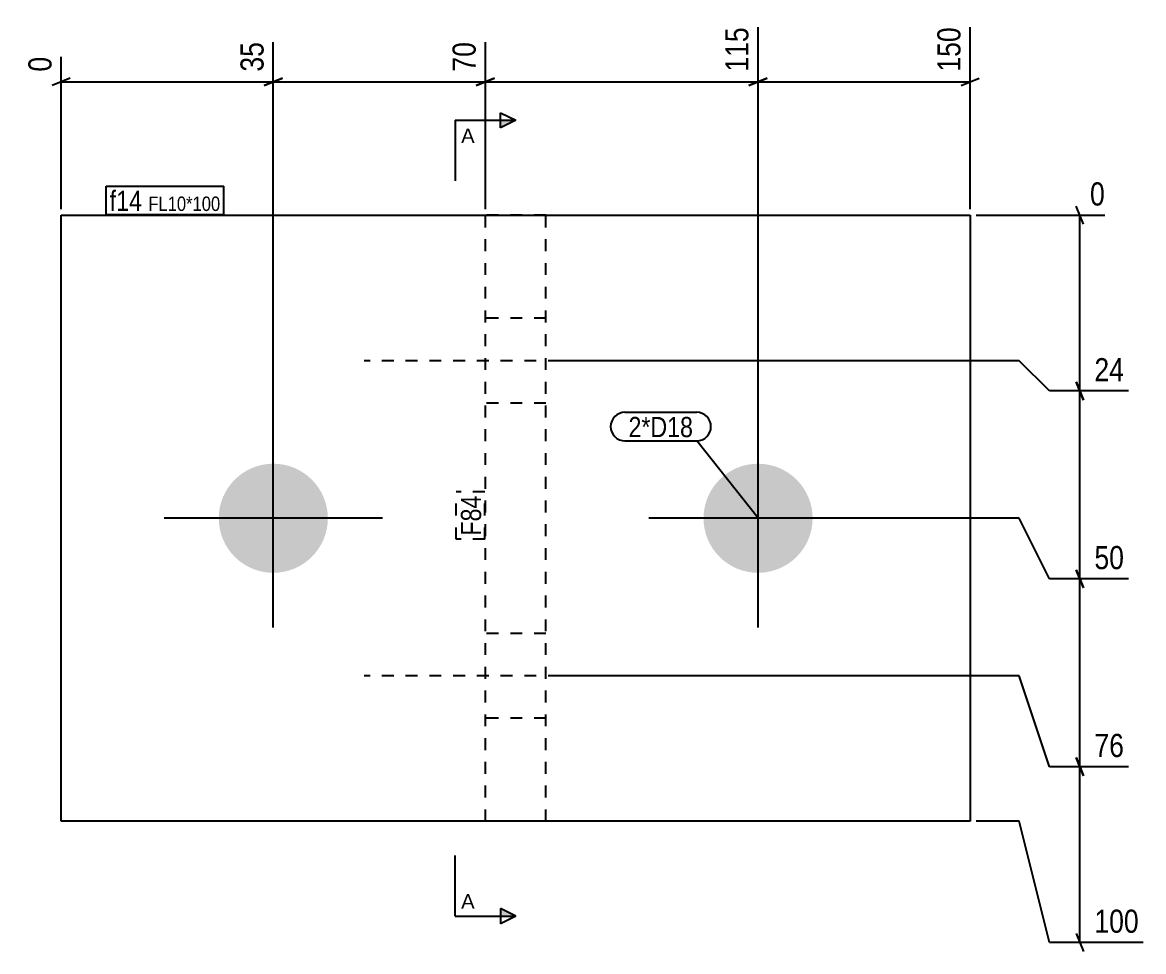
# Model space of a CAD drawing. Header units: millimetres. Extents: x -58 to 16259, y -61 to 156.
# Drawn here: x 16074.3 to 16259.4, y 2.4 to 155.7 of the extents above; entities that cross this region are included whole.
import ezdxf

# ---------------------------------------------------------------- set-up
doc = ezdxf.new("R2010")
doc.units = ezdxf.units.MM
doc.linetypes.add('DXK_LINE_DOT2', pattern=[3.9198, 1.9599, -1.9599])
for name, color, linetype in [('MÅLSÆTNING', 7, 'Continuous'), ('STÅL', 7, 'Continuous'), ('TEKST', 7, 'Continuous')]:
    doc.layers.add(name, color=color, linetype=linetype)
doc.styles.add('Arial', font='ARIAL.TTF', dxfattribs={"height": 0.2})
doc.styles.add('Arial Narrow', font='ARIALN.TTF', dxfattribs={"height": 0.2})

msp = doc.modelspace()

# ---------------------------------------------------------------- hatches: boundary and pattern name
at = {"layer": 'STÅL', "linetype": 'Continuous'}
for points in [[(16115.75, 64.9, -1), (16115.75, 82.9, -1)], [(16195.75, 64.9, -1), (16195.75, 82.9, -1)]]:
    msp.add_hatch(color=96, dxfattribs=at).paths.add_polyline_path(points)
at = {"layer": 'TEKST', "linetype": 'Continuous'}
for points in [[(16153.25, 138.31), (16153.25, 139.56), (16155.75, 139.56)], [(16153.25, 8.24), (16153.25, 9.49), (16155.75, 8.24)]]:
    msp.add_hatch(color=30, dxfattribs=at).paths.add_polyline_path(points)

# ---------------------------------------------------------------- linework, layer by layer
at = {"layer": 'MÅLSÆTNING', "color": 7, "linetype": 'Continuous'}
for p, q in [((16195.75, 74.9), (16195.75, 154.91)), ((16195.75, 74.9), (16195.75, 154.91)), ((16230.75, 124.9), (16230.75, 154.91)), ((16115.75, 74.9), (16115.75, 152.48)), ((16115.75, 74.9), (16115.75, 152.48)), ((16150.75, 124.9), (16150.75, 152.48)), ((16080.75, 124.9), (16080.75, 150.04)), ((16082.25, 146.5), (16079.25, 145.3)), ((16117.25, 146.5), (16114.25, 145.3)), ((16114.25, 145.3), (16117.25, 146.5)), ((16149.25, 145.3), (16152.25, 146.5)), ((16197.25, 146.5), (16194.25, 145.3)), ((16194.25, 145.3), (16197.25, 146.5)), ((16229.25, 145.3), (16232.25, 146.5)), ((16080.75, 145.9), (16115.75, 145.9)), ((16115.75, 145.9), (16150.75, 145.9)), ((16195.75, 145.9), (16230.75, 145.9)), ((16249.43, 122.4), (16248.23, 125.4)), ((16231.75, 123.9), (16252.97, 123.9)), ((16248.83, 94.9), (16248.83, 123.9)), ((16238.83, 99.9), (16161.75, 99.9)), ((16238.83, 99.9), (16161.75, 99.9)), ((16243.83, 94.9), (16238.83, 99.9)), ((16243.83, 94.9), (16238.83, 99.9)), ((16248.23, 96.4), (16249.43, 93.4)), ((16249.43, 93.4), (16248.23, 96.4)), ((16256.86, 94.9), (16243.83, 94.9)), ((16256.86, 94.9), (16243.83, 94.9)), ((16248.83, 63.9), (16248.83, 94.9)), ((16238.83, 73.9), (16196.75, 73.9)), ((16238.83, 73.9), (16196.75, 73.9)), ((16243.83, 63.9), (16238.83, 73.9)), ((16243.83, 63.9), (16238.83, 73.9)), ((16249.43, 62.4), (16248.23, 65.4)), ((16248.23, 65.4), (16249.43, 62.4)), ((16256.86, 63.9), (16243.83, 63.9)), ((16248.83, 32.9), (16248.83, 63.9)), ((16238.83, 47.9), (16161.75, 47.9)), ((16238.83, 47.9), (16161.75, 47.9)), ((16243.83, 32.9), (16238.83, 47.9)), ((16243.83, 32.9), (16238.83, 47.9)), ((16248.23, 34.4), (16249.43, 31.4)), ((16249.43, 31.4), (16248.23, 34.4)), ((16256.86, 32.9), (16243.83, 32.9)), ((16256.86, 32.9), (16243.83, 32.9)), ((16248.83, 3.9), (16248.83, 32.9)), ((16238.83, 23.9), (16231.75, 23.9)), ((16243.83, 3.9), (16238.83, 23.9)), ((16259.3, 3.9), (16243.83, 3.9)), ((16248.23, 5.4), (16249.43, 2.4))]:
    msp.add_line(p, q, dxfattribs=at)
at = {"layer": 'STÅL', "color": 2, "linetype": 'Continuous'}
for p, q in [((16080.75, 23.9), (16080.75, 123.9)), ((16080.75, 123.9), (16230.75, 123.9)), ((16230.75, 123.9), (16230.75, 23.9)), ((16230.75, 23.9), (16080.75, 23.9))]:
    msp.add_line(p, q, dxfattribs=at)
at = {"layer": 'STÅL', "color": 7, "linetype": 'DXK_LINE_DOT2'}
for p, q in [((16160.75, 123.9), (16150.75, 123.9)), ((16150.75, 23.9), (16150.75, 123.9)), ((16160.75, 23.9), (16160.75, 123.9)), ((16160.75, 23.9), (16150.75, 23.9))]:
    msp.add_line(p, q, dxfattribs=at)
at = {"layer": 'STÅL', "color": 96, "linetype": 'DXK_LINE_DOT2'}
for p, q in [((16160.75, 106.9), (16150.75, 106.9)), ((16178.75, 99.9), (16130.75, 99.9)), ((16160.75, 92.9), (16150.75, 92.9)), ((16160.75, 54.9), (16150.75, 54.9)), ((16178.75, 47.9), (16130.75, 47.9)), ((16160.75, 40.9), (16150.75, 40.9))]:
    msp.add_line(p, q, dxfattribs=at)
at = {"layer": 'STÅL', "color": 96, "linetype": 'Continuous'}
for p, q in [((16115.75, 55.9), (16115.75, 91.9)), ((16195.75, 55.9), (16195.75, 91.9)), ((16133.75, 73.9), (16097.75, 73.9)), ((16213.75, 73.9), (16177.75, 73.9))]:
    msp.add_line(p, q, dxfattribs=at)
at = {"layer": 'TEKST', "color": 30, "linetype": 'Continuous'}
for p, q in [((16153.25, 138.31), (16153.25, 140.81)), ((16153.25, 140.81), (16155.75, 139.56)), ((16155.75, 139.56), (16153.25, 138.31)), ((16155.75, 8.24), (16153.25, 9.49)), ((16153.25, 9.49), (16153.25, 6.99)), ((16155.75, 8.24), (16153.25, 6.99))]:
    msp.add_line(p, q, dxfattribs=at)
at = {"layer": 'TEKST', "color": 7, "linetype": 'Continuous'}
for p, q in [((16145.75, 139.56), (16145.75, 129.56)), ((16145.75, 139.56), (16155.75, 139.56)), ((16145.75, 8.24), (16145.75, 18.24)), ((16145.75, 8.24), (16155.75, 8.24))]:
    msp.add_line(p, q, dxfattribs=at)

# ---------------------------------------------------------------- wipeouts: each hides what was drawn before it
at = {"color": 0, "linetype": 'Continuous'}
for points in [[(16148.97, 135.81), (16148.97, 138.31), (16146.75, 138.31), (16146.75, 135.81)], [(16148.97, 9.49), (16148.97, 11.99), (16146.75, 11.99), (16146.75, 9.49)]]:
    msp.add_wipeout(points, dxfattribs=at).dxf.layer = 'TEKST'
at = {"color": 0}
msp.add_wipeout([(16185.03, 87.28), (16185.03, 90.78), (16174.37, 90.78), (16174.37, 87.28)], dxfattribs=at).dxf.layer = 'TEKST'

# ---------------------------------------------------------------- next in the draw order: texts
at = {"layer": 'TEKST', "color": 3, "linetype": 'Continuous', "style": 'Arial'}
for p in [(16146.75, 135.81), (16146.75, 9.49)]:
    msp.add_text('A', height=2.39, dxfattribs=at).set_placement(p)

# ---------------------------------------------------------------- next in the draw order: wipeouts: each hides what was drawn before it
at = {"color": 0, "linetype": 'Continuous'}
for points in [[(16229.95, 155.71), (16224.35, 155.71), (16224.35, 146.8), (16229.95, 146.8)], [(16114.95, 153.27), (16109.35, 153.27), (16109.35, 146.8), (16114.95, 146.8)], [(16149.95, 153.27), (16144.35, 153.27), (16144.35, 146.8), (16149.95, 146.8)], [(16079.95, 150.84), (16074.35, 150.84), (16074.35, 146.8), (16079.95, 146.8)], [(16253.77, 124.7), (16253.77, 130.3), (16249.73, 130.3), (16249.73, 124.7)], [(16256.93, 95.7), (16256.93, 101.3), (16250.46, 101.3), (16250.46, 95.7)], [(16256.93, 64.7), (16256.93, 70.3), (16250.46, 70.3), (16250.46, 64.7)], [(16256.93, 33.7), (16256.93, 39.3), (16250.46, 39.3), (16250.46, 33.7)], [(16259.37, 4.7), (16259.37, 10.3), (16250.46, 10.3), (16250.46, 4.7)]]:
    msp.add_wipeout(points, dxfattribs=at).dxf.layer = 'MÅLSÆTNING'
at = {"color": 0}
for points in [[(16094.08, 124.6), (16094.08, 128.1), (16088.75, 128.1), (16088.75, 124.6)], [(16107.01, 124.6), (16107.01, 127.1), (16095.13, 127.1), (16095.13, 124.6)], [(16185.03, 87.28), (16185.03, 90.78), (16174.37, 90.78), (16174.37, 87.28)], [(16150.05, 77.65), (16146.55, 77.65), (16146.55, 71.04), (16150.05, 71.04)]]:
    msp.add_wipeout(points, dxfattribs=at).dxf.layer = 'TEKST'

# ---------------------------------------------------------------- next in the draw order: linework, layer by layer
at = {"layer": 'MÅLSÆTNING', "color": 7, "linetype": 'Continuous'}
for p, q in [((16150.75, 124.9), (16150.75, 152.48)), ((16152.25, 146.5), (16149.25, 145.3)), ((16150.75, 145.9), (16195.75, 145.9)), ((16256.86, 63.9), (16243.83, 63.9))]:
    msp.add_line(p, q, dxfattribs=at)
at = {"layer": 'TEKST', "color": 7, "linetype": 'Continuous'}
for p, q in [((16173.77, 91.38), (16185.63, 91.38)), ((16173.77, 86.68), (16185.63, 86.68)), ((16195.75, 73.9), (16185.63, 86.68))]:
    msp.add_line(p, q, dxfattribs=at)
for centre, start, end in [((16173.77, 89.03), 90, 270), ((16185.63, 89.03), 270, 90)]:
    msp.add_arc(centre, 2.35, start, end, dxfattribs=at)

# ---------------------------------------------------------------- next in the draw order: texts
at = {"layer": 'MÅLSÆTNING', "color": 3, "linetype": 'Continuous', "style": 'Arial Narrow'}
for s, height, p in [('150', 3.818, (16229.15, 147.6)), ('35', 3.818, (16114.15, 147.6)), ('70', 3.818, (16149.15, 147.6)), ('0', 3.82, (16079.15, 147.6))]:
    msp.add_text(s, height=height, rotation=90.0002, dxfattribs=at).set_placement(p)
for s, height, p in [('0', 3.82, (16250.53, 125.5)), ('24', 3.818, (16251.26, 96.5)), ('50', 3.818, (16251.26, 65.5)), ('76', 3.818, (16251.26, 34.5)), ('100', 3.818, (16251.26, 5.5))]:
    msp.add_text(s, height=height, dxfattribs=at).set_placement(p)
at = {"layer": 'TEKST', "color": 3, "style": 'Arial Narrow'}
msp.add_text('2*D18', height=3.34, dxfattribs=at).set_placement((16174.37, 87.28))

# ---------------------------------------------------------------- next in the draw order: wipeouts: each hides what was drawn before it
at = {"color": 0}
for points in [[(16094.08, 124.6), (16094.08, 128.1), (16088.75, 128.1), (16088.75, 124.6)], [(16107.01, 124.6), (16107.01, 127.1), (16095.13, 127.1), (16095.13, 124.6)], [(16150.05, 77.65), (16146.55, 77.65), (16146.55, 71.04), (16150.05, 71.04)]]:
    msp.add_wipeout(points, dxfattribs=at).dxf.layer = 'TEKST'

# ---------------------------------------------------------------- next in the draw order: linework, layer by layer
at = {"layer": 'TEKST', "color": 7, "linetype": 'Continuous'}
for p, q in [((16088.15, 128.7), (16107.61, 128.7)), ((16088.15, 124), (16088.15, 128.7)), ((16107.61, 124), (16107.61, 128.7)), ((16088.15, 124), (16107.61, 124))]:
    msp.add_line(p, q, dxfattribs=at)
at = {"layer": 'TEKST', "color": 7, "linetype": 'DXK_LINE_DOT2'}
for p, q in [((16145.95, 70.44), (16145.95, 78.25)), ((16150.65, 78.25), (16145.95, 78.25)), ((16150.65, 70.44), (16150.65, 78.25)), ((16150.65, 70.44), (16145.95, 70.44))]:
    msp.add_line(p, q, dxfattribs=at)

# ---------------------------------------------------------------- next in the draw order: texts
at = {"layer": 'TEKST', "color": 3, "style": 'Arial Narrow'}
for s, height, p in [('f14', 3.34, (16088.75, 124.6)), ('FL10*100', 2.386, (16095.13, 124.6))]:
    msp.add_text(s, height=height, dxfattribs=at).set_placement(p)
msp.add_text('F84', height=3.34, rotation=90.0002, dxfattribs=at).set_placement((16150.05, 71.04))

# ---------------------------------------------------------------- next in the draw order: wipeouts: each hides what was drawn before it
at = {"color": 0, "linetype": 'Continuous'}
msp.add_wipeout([(16194.95, 155.71), (16189.35, 155.71), (16189.35, 146.8), (16194.95, 146.8)], dxfattribs=at).dxf.layer = 'MÅLSÆTNING'

# ---------------------------------------------------------------- next in the draw order: texts
at = {"layer": 'MÅLSÆTNING', "color": 3, "linetype": 'Continuous', "style": 'Arial Narrow'}
msp.add_text('115', height=3.818, rotation=90.0002, dxfattribs=at).set_placement((16194.15, 147.6))

doc.saveas('drawing.dxf')
